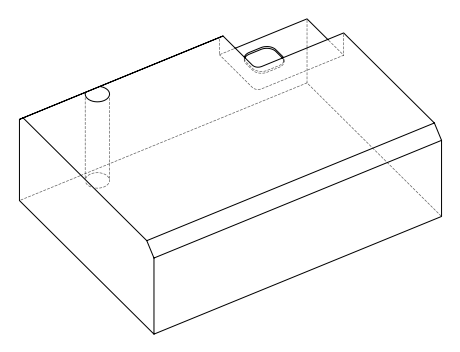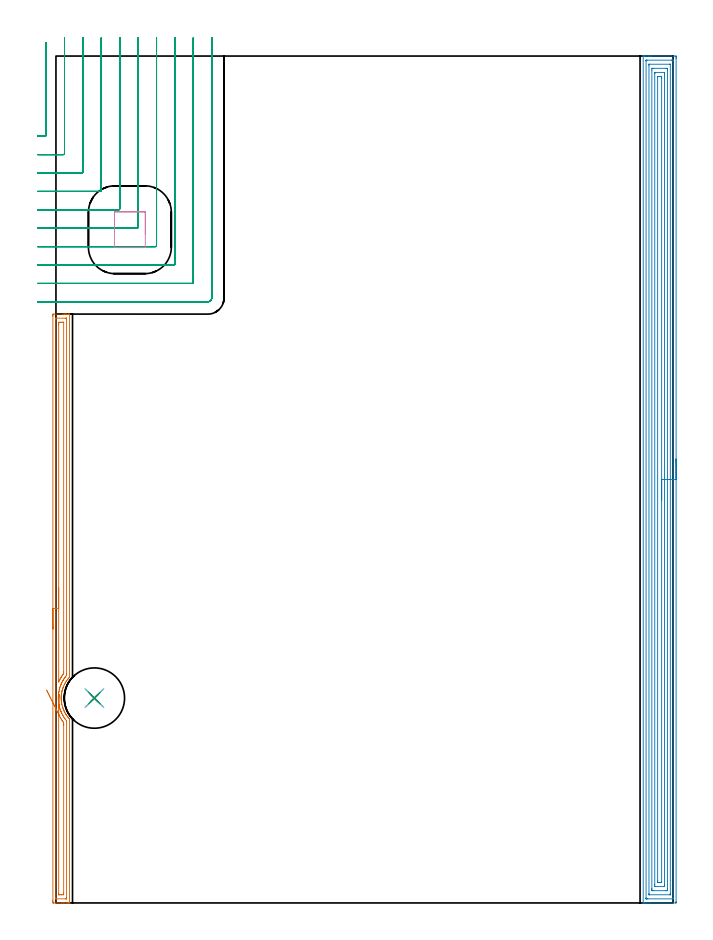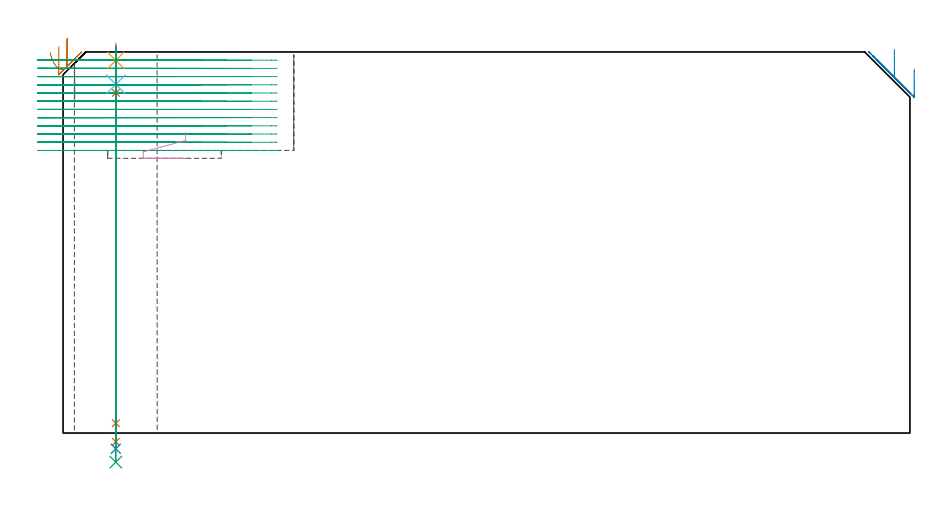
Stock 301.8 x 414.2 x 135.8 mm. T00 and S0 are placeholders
(PLAN: 9 operations, 7 tool changes, 64.8 min)
(1 AREA_MILL | FG_CHAMFER_SURFACE | UGT0205_001 | 7.18 min | 9616 mm3)
(2 AREA_MILL_1 | FG_CHAMFER_SURFACE_1 | UGT0205_001 | 20.18 min | 53668 mm3)
(3 MILL_CORNER_NOTCH_RECTANGULAR | CORNER_NOTCH_RECTANGULAR | NXT0201_011 | Follow Part, ap 3, ae 75% | 35.23 min | 363529 mm3)
(4 MILL_RECTANGULAR_POCKET | POCKET_RECTANGULAR_STRAIGHT | UGT0201_109 | Follow Part, ap 6.35, ae 75% | 0.28 min | 4447 mm3)
(5 SPOT_DRILL | STEP1HOLE | NXT0321_9005460120000 | 0.05 min | 172 mm3)
(6 DRILL_BLIND_HOLE_INTO_CENTER | STEP1HOLE | UGT0301_196 | 0.06 min | 392 mm3)
(7 GUN_DRILL_THROUGH_HOLE | STEP1HOLE | UGT0307_003 | 0.62 min | 4785 mm3)
(8 SPADE_DRILL_TO_ENLARGE_THROUGH_HOLE | STEP1HOLE | UGT0306_009 | 0.58 min | 31101 mm3)
(9 DRILL_TO_ENLARGE_THROUGH_HOLE | STEP1HOLE | UGT0301_394 | 0.59 min | 56207 mm3)
(TOOL UGT0205_001 | Chamfer Mill 20 x 3 x 45 deg. | D20 FL50 Z2)
(TOOL NXT0201_011 | ENDMILL 12mm [2P460-1200-NA 1630] | D12 FL38 Z6)
(TOOL UGT0201_109 | End Mill 25.4 mm | D25.4 FL25 Z2)
(TOOL NXT0321_9005460120000 | NC Spot Drill, 142deg, 12mm, Carbide, Uncoated | D12 PA142 FL30 Z2)
(TOOL UGT0301_196 | Twist Drill 7.7 mm | D7.7 PA118 FL73 Z2)
(TOOL UGT0307_003 | Gun Drill 7 mm | D7 PA130 FL24 Z1)
(TOOL UGT0306_009 | Spade Drill 18.5mm | D18.5 PA132 FL10 Z2)
(TOOL UGT0301_394 | Twist Drill 29.5 mm | D29.5 PA118 FL165 Z2)
(OP 1 AREA_MILL)
G17 G21 G94 G90
T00 M6
G54
G17 G0 G90 X-1.5 Y134. S1061 M3
G43 Z145.8 H0
Z137.7
G94 G1 Y134.038 Z136.828 F250.
Y134.152 Z135.964
Y134.341 Z135.112
Y134.603 Z134.28
Y134.937 Z133.474
Y135.34 Z132.7
Y135.808 Z131.964
Y136.34 Z131.272
Y136.929 Z130.629
Y137.572 Z130.04
Y138.264 Z129.509
Y139. Z129.04
Y139.774 Z128.637
Y140.58 Z128.303
Y141.412 Z128.041
Y142.263 Z127.852
Y143.128 Z127.738
Y144. Z127.7
Y287.001
X-1.499 Y287.382 Z127.701
X-1.495 Y287.889 Z127.703
X-1.492 Y287.991 Z127.706
X-0.992 Y288. Z128.205
X3.436 Z132.63
X3.982 Z133.178
X4.321 Z133.517
X4.867 Z134.063
X5.207 Z134.402
X5.886 Z135.085
X6.211 Z135.41
X6.576 Y287.992 Z135.767
X6.597 Y287.99 Z135.788
X6.6 Y287.828 Z135.8
Y110.499
X6.597 Y110.357 Z135.786
X6.574 Y110.325 Z135.769
X6.537 Y110.283 Z135.737
X6.488 Y110.229 Z135.688
X6.321 Y110.044 Z135.52
X6.092 Y109.781 Z135.29
X5.961 Y109.628 Z135.156
X5.797 Y109.425 Z134.996
X5.278 Y108.735 Z134.476
X4.931 Y108.227 Z134.129
X4.676 Y107.819 Z133.873
X4.418 Y107.373 Z133.616
X4.176 Y106.926 Z133.376
X4.169 Y106.911 Z133.368
X4.051 Y106.673 Z133.249
X3.771 Y106.057 Z132.967
X3.586 Y105.612 Z132.783
X3.416 Y105.164 Z132.615
X3.378 Y105.052 Z132.576
X3.291 Y104.798 Z132.488
X3.257 Y104.693 Z132.454
X3.171 Y104.43 Z132.369
X3.14 Y104.321 Z132.339
X3.127 Y104.272 Z132.325
X3.003 Y103.799 Z132.201
X2.969 Y103.658 Z132.168
X2.905 Y103.379 Z132.103
X2.821 Y102.928 Z132.019
X2.741 Y102.486 Z131.935
X2.738 Y102.459 Z131.931
X2.66 Y101.861 Z131.856
X2.627 Y101.593 Z131.82
X2.625 Y101.566 Z131.817
X2.586 Y101.147 Z131.784
X2.575 Y100.874 Z131.77
X2.569 Y100.701 Z131.759
Y100.673 Z131.758
X2.57 Y100.516 Z131.755
X2.569 Y100.044 Z131.754
X2.568 Y99.952 Z131.757
Y99.808
X2.57 Y99.779 Z131.758
X2.584 Y99.504 Z131.777
X2.617 Y98.915 Z131.811
X2.619 Y98.886 Z131.813
X2.631 Y98.746 Z131.829
X2.658 Y98.468 Z131.856
X2.722 Y98.022 Z131.916
X2.852 Y97.301 Z132.051
X2.885 Y97.129 Z132.081
X3.108 Y96.206 Z132.305
X3.14 Y96.085 Z132.338
X3.171 Y95.972 Z132.369
X3.195 Y95.9 Z132.392
X3.243 Y95.759 Z132.438
X3.344 Y95.451 Z132.541
X3.38 Y95.344 Z132.576
X3.542 Y94.896 Z132.741
X3.72 Y94.451 Z132.92
X3.883 Y94.087 Z133.08
X3.936 Y93.973 Z133.132
X4.05 Y93.725 Z133.25
X4.076 Y93.673 Z133.276
X4.133 Y93.558 Z133.333
X4.391 Y93.079 Z133.588
X4.578 Y92.747 Z133.777
X4.625 Y92.666 Z133.823
X4.776 Y92.417 Z133.973
X4.931 Y92.171 Z134.129
X5.2 Y91.773 Z134.399
X5.501 Y91.361 Z134.698
X5.811 Y90.956 Z135.009
X5.871 Y90.88 Z135.07
X6.091 Y90.623 Z135.291
X6.246 Y90.443 Z135.446
X6.535 Y90.121 Z135.734
X6.559 Y90.092 Z135.759
X6.595 Y90.042 Z135.79
X6.6 Y89.953 Z135.8
Y0.167
X6.605 Y0.01 Z135.795
X6.576 Y0.008 Z135.767
X6.211 Y0. Z135.41
X5.885 Z135.085
X5.207 Z134.401
X3.982 Z133.178
X3.436 Z132.63
X2.823 Z132.018
X-0.992 Y0.001 Z128.205
X-1.227 Y0.003 Z127.97
X-1.492 Y0.009 Z127.706
X-1.495 Y0.111 Z127.703
X-1.499 Y0.618 Z127.701
X-1.5 Y1.13 Z127.7
Y144.
X-0.086 Z129.114
Y285.595
X-0.084 Y285.813 Z129.116
X-0.082 Y285.922 Z129.118
X-0.079 Y285.974 Z129.121
X-0.072 Y285.99 Z129.128
X-0.023 Y285.992 Z129.177
X0.379 Y285.999 Z129.579
X4.806 Z134.006
X5.055 Y285.994 Z134.255
X5.167 Y285.99 Z134.367
X5.179 Y285.986 Z134.379
X5.181 Y285.968 Z134.381
X5.184 Y285.918 Z134.384
X5.185 Y285.818 Z134.385
X5.186 Y285.616 Z134.386
Y112.307
X5.185 Y111.415 Z134.385
X5.184 Y111.393 Z134.384
X5.179 Y111.342 Z134.379
X5.154 Y111.294 Z134.354
X4.831 Y110.878 Z134.031
X4.541 Y110.499 Z133.741
X4.447 Y110.373 Z133.647
X4.321 Y110.198 Z133.521
X3.915 Y109.606 Z133.115
X3.728 Y109.311 Z132.928
X3.436 Y108.833 Z132.636
X3.391 Y108.758 Z132.591
X3.366 Y108.713 Z132.566
X3.08 Y108.178 Z132.28
X2.899 Y107.819 Z132.099
X2.786 Y107.581 Z131.986
X2.55 Y107.067 Z131.75
X2.508 Y106.968 Z131.708
X2.491 Y106.926 Z131.691
X2.259 Y106.326 Z131.459
X2.149 Y106.033 Z131.349
X2.024 Y105.67 Z131.224
X1.852 Y105.139 Z131.052
X1.827 Y105.058 Z131.027
X1.809 Y104.994 Z131.009
X1.665 Y104.448 Z130.865
X1.627 Y104.284 Z130.827
X1.618 Y104.246 Z130.818
X1.477 Y103.541 Z130.677
X1.443 Y103.353 Z130.643
X1.345 Y102.781 Z130.545
X1.303 Y102.459 Z130.503
X1.244 Y101.99 Z130.444
X1.203 Y101.566 Z130.403
X1.176 Y101.166 Z130.376
X1.156 Y100.673 Z130.356
X1.154 Y100.294 Z130.354
X1.156 Y99.779 Z130.356
X1.174 Y99.381 Z130.374
X1.204 Y98.886 Z130.404
X1.241 Y98.42 Z130.441
X1.289 Y97.993 Z130.489
X1.382 Y97.385 Z130.582
X1.435 Y97.099 Z130.635
X1.597 Y96.274 Z130.797
X1.612 Y96.206 Z130.812
X1.665 Y95.989 Z130.865
X1.842 Y95.313 Z131.042
X1.916 Y95.059 Z131.116
X2.132 Y94.419 Z131.332
X2.41 Y93.667 Z131.61
X2.468 Y93.526 Z131.668
X2.55 Y93.331 Z131.75
X2.766 Y92.851 Z131.966
X2.807 Y92.762 Z132.007
X2.871 Y92.633 Z132.071
X3.215 Y91.962 Z132.415
X3.339 Y91.739 Z132.539
X3.436 Y91.573 Z132.636
X3.88 Y90.846 Z133.08
X4.321 Y90.206 Z133.521
X4.505 Y89.953 Z133.705
X5.179 Y89.087 Z134.379
X5.18 Y89.059 Z134.38
X5.186 Y88.187 Z134.386
Y2.405
X5.184 Y2.187 Z134.384
X5.182 Y2.078 Z134.382
X5.179 Y2.026 Z134.379
X5.172 Y2.01 Z134.372
X5.123 Y2.008 Z134.323
X4.721 Y2.001 Z133.921
X0.294 Z129.494
X0.045 Y2.005 Z129.245
X-0.067 Y2.01 Z129.133
X-0.079 Y2.014 Z129.121
X-0.081 Y2.032 Z129.119
X-0.084 Y2.082 Z129.116
X-0.085 Y2.182 Z129.115
X-0.086 Y2.384 Z129.114
Y144.
X1.328 Z130.528
X1.329 Y282.915 Z130.529
X1.33 Y283.253 Z130.53
X1.334 Y283.809 Z130.534
X1.335 Y283.969 Z130.535
X1.484 Y283.991 Z130.684
X1.665 Y283.995 Z130.865
X2.361 Y284. Z131.561
X2.55 Z131.75
X3.246 Z132.446
X3.436 Y283.999 Z132.636
X3.625 Y283.997 Z132.825
X3.751 Y283.992 Z132.951
X3.766 Y283.989 Z132.966
X3.768 Y283.984 Z132.968
X3.77 Y283.963 Z132.97
X3.771 Y283.922 Z132.971
Y283.809
Y113.18
X3.769 Y112.843 Z132.969
X3.764 Y112.286 Z132.964
X3.751 Y112.21 Z132.951
X3.711 Y112.15 Z132.911
X3.652 Y112.068 Z132.852
X3.436 Y111.772 Z132.636
X3.277 Y111.552 Z132.477
X3.166 Y111.393 Z132.366
X2.917 Y111.023 Z132.117
X2.578 Y110.499 Z131.778
X2.568 Y110.482 Z131.768
X2.55 Y110.452 Z131.75
X2.243 Y109.916 Z131.443
X2.071 Y109.606 Z131.271
X1.929 Y109.339 Z131.129
X1.665 Y108.818 Z130.865
X1.346 Y108.14 Z130.546
X1.333 Y108.13 Z130.533
X1.331 Y108.141 Z130.531
X1.33 Y108.157 Z130.53
X1.329 Y108.713 Z130.529
X1.328 Y108.897 Z130.528
Y144.
Y144.872 Z130.567
Y145.736 Z130.68
Y146.588 Z130.869
Y147.42 Z131.132
Y148.226 Z131.465
Y149. Z131.868
Y149.736 Z132.337
Y150.428 Z132.868
Y151.071 Z133.457
Y151.66 Z134.101
Y152.191 Z134.793
Y152.66 Z135.528
Y153.063 Z136.302
Y153.397 Z137.108
Y153.659 Z137.94
Y153.848 Z138.792
Y153.962 Z139.657
Y154. Z140.528
G0 Z145.8
X-4.557 Y104.08
Z135.593
G1 X-4.383 Y103.731 Z134.813
X-4.179 Y103.323 Z134.069
X-3.948 Y102.858 Z133.368
X-3.69 Y102.34 Z132.715
X-3.407 Y101.773 Z132.115
X-3.102 Y101.162 Z131.573
X-2.778 Y100.511 Z131.092
X-2.435 Y99.824 Z130.676
X-2.078 Y99.108 Z130.329
X-1.709 Y98.367 Z130.053
X-1.331 Y97.608 Z129.85
X-0.946 Y96.836 Z129.721
X-0.557 Y96.056 Z129.669
X-0.168 Y95.276 Z129.692
X0.219 Y94.5 Z129.792
X0.6 Y93.735 Z129.966
X0.973 Y92.987 Z130.215
X1.335 Y92.261 Z130.535
X1.445 Y92.04 Z130.645
X1.523 Y91.882 Z130.723
X1.59 Y91.739 Z130.79
X1.665 Y91.584 Z130.865
X2.047 Y90.846 Z131.247
X2.549 Y89.953 Z131.749
X2.896 Y89.409 Z132.096
X3.134 Y89.059 Z132.334
X3.436 Y88.627 Z132.636
X3.764 Y88.166 Z132.964
X3.768 Y87.83 Z132.968
X3.771 Y87.272 Z132.971
Y86.934
Y5.085
X3.77 Y4.747 Z132.97
X3.766 Y4.191 Z132.966
X3.765 Y4.031 Z132.965
X3.616 Y4.009 Z132.816
X3.436 Y4.005 Z132.636
X2.739 Y4. Z131.939
X2.55 Z131.75
X1.854 Z131.054
X1.665 Y4.001 Z130.865
X1.475 Y4.003 Z130.675
X1.349 Y4.008 Z130.549
X1.334 Y4.011 Z130.534
X1.332 Y4.015 Z130.532
X1.33 Y4.037 Z130.53
X1.328 Y4.53 Z130.528
X1.329 Y91.91 Z130.529
X1.331 Y92.076 Z130.531
X1.335 Y92.261 Z130.535
X1.353 Y93.131 Z130.591
X1.371 Y93.993 Z130.723
X1.389 Y94.841 Z130.93
X1.407 Y95.667 Z131.21
X1.424 Y96.465 Z131.561
X1.44 Y97.23 Z131.98
X1.455 Y97.956 Z132.464
X1.469 Y98.636 Z133.009
X1.483 Y99.267 Z133.612
X1.495 Y99.843 Z134.268
X1.505 Y100.359 Z134.971
X1.515 Y100.812 Z135.716
X1.523 Y101.198 Z136.498
X1.53 Y101.515 Z137.311
X1.535 Y101.76 Z138.148
X1.539 Y101.931 Z139.004
X1.541 Y102.026 Z139.871
Y102.046 Z140.743
G0 Z145.8
M5
M2
(OP 2 AREA_MILL_1)
G17 G21 G94 G90
T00 M6
G54
G17 G0 G90 X303.3 Y217.1 S1061 M3
G43 Z145.8 H0
Z129.7
G94 G1 Y217.062 Z128.828 F250.
Y216.948 Z127.964
Y216.759 Z127.112
Y216.497 Z126.28
Y216.163 Z125.474
Y215.76 Z124.7
Y215.291 Z123.964
Y214.76 Z123.272
Y214.171 Z122.629
Y213.528 Z122.04
Y212.836 Z121.509
Y212.1 Z121.04
Y211.326 Z120.637
Y210.52 Z120.303
Y209.688 Z120.041
Y208.836 Z119.852
Y207.972 Z119.738
Y207.1 Z119.7
Y0.625
X303.296 Y0.249 Z119.702
X303.292 Y0.01 Z119.706
X303.049 Y0. Z119.948
X290.376 Z132.619
X288.956 Z134.04
X288.604 Z134.391
X287.898 Z135.101
X287.612 Z135.388
X287.229 Z135.761
X287.203 Y0.009 Z135.788
X287.2 Y0.178 Z135.8
X287.201 Y414.021 Z135.799
X287.199 Y414.099 Z135.797
X287.205 Y414.191 Z135.785
X287.219 Y414.197 Z135.772
X287.229 Y414.2 Z135.761
X287.61 Z135.39
X287.898 Z135.101
X288.604 Z134.391
X289.843 Z133.154
X290.376 Z132.619
X290.995 Z132.
X302.163 Z120.834
X302.782 Y414.196 Z120.215
X303.292 Y414.191 Z119.706
X303.295 Y414.092 Z119.703
X303.299 Y413.575 Z119.701
X303.3 Y413.053 Z119.7
Y207.1
X301.886 Z121.114
Y2.423
X301.885 Y2.192 Z121.115
X301.883 Y2.081 Z121.117
X301.879 Y2.028 Z121.121
X301.877 Y2.01 Z121.123
X301.828 Y2.008 Z121.172
X301.418 Y2.001 Z121.582
X289.49 Y2. Z133.51
X289.012 Y2.001 Z133.988
X288.752 Y2.005 Z134.248
X288.636 Y2.01 Z134.364
X288.621 Y2.013 Z134.379
X288.619 Y2.031 Z134.381
X288.616 Y2.084 Z134.384
X288.615 Y2.19 Z134.385
X288.614 Y2.402 Z134.386
X288.615 Y411.776 Z134.385
X288.616 Y412.008 Z134.384
X288.618 Y412.118 Z134.382
X288.621 Y412.172 Z134.379
X288.623 Y412.19 Z134.377
X288.672 Y412.192 Z134.328
X289.082 Y412.199 Z133.918
X301.01 Y412.2 Z121.99
X301.488 Y412.199 Z121.512
X301.748 Y412.195 Z121.252
X301.865 Y412.19 Z121.135
X301.879 Y412.187 Z121.121
X301.881 Y412.168 Z121.119
X301.884 Y412.116 Z121.116
X301.885 Y412.01 Z121.115
X301.886 Y411.798 Z121.114
Y207.1
X300.471 Z122.529
Y4.744
X300.469 Y4.2 Z122.531
X300.466 Y4.026 Z122.534
X300.465 Y4.012 Z122.535
X300.441 Y4.008 Z122.559
X300.388 Y4.003 Z122.612
X300.322 Y4. Z122.678
X290.376 Y4.001 Z132.624
X290.178 Y4.004 Z132.822
X290.046 Y4.009 Z132.954
X290.034 Y4.012 Z132.966
X290.032 Y4.018 Z132.968
X290.03 Y4.041 Z132.97
X290.028 Y4.551 Z132.972
X290.029 Y409.456 Z132.971
X290.032 Y410. Z132.968
X290.035 Y410.173 Z132.965
X290.036 Y410.187 Z132.964
X290.059 Y410.192 Z132.941
X290.112 Y410.197 Z132.888
X290.178 Y410.199 Z132.822
X300.124 Z122.876
X300.322 Y410.196 Z122.678
X300.454 Y410.19 Z122.546
X300.466 Y410.188 Z122.534
X300.468 Y410.182 Z122.532
X300.47 Y410.159 Z122.53
X300.471 Y410.117 Z122.529
X300.472 Y410. Z122.528
X300.471 Y207.1 Z122.529
X299.057 Z123.943
Y6.882
X299.056 Y6.171 Z123.944
X299.053 Y6.069 Z123.947
X299.051 Y6.015 Z123.949
X299.007 Y6.01 Z123.993
X298.789 Y6.005 Z124.211
X298.352 Y6. Z124.648
X292.148 Z130.852
X291.708 Y6.004 Z131.292
X291.495 Y6.009 Z131.505
X291.449 Y6.012 Z131.551
X291.447 Y6.049 Z131.553
X291.445 Y6.112 Z131.555
X291.443 Y6.699 Z131.557
Y6.882
Y407.318
X291.445 Y408.028 Z131.555
X291.447 Y408.131 Z131.553
X291.45 Y408.184 Z131.55
X291.493 Y408.19 Z131.507
X291.711 Y408.195 Z131.289
X292.148 Y408.2 Z130.852
X298.352 Z124.648
X298.792 Y408.196 Z124.208
X299.005 Y408.191 Z123.995
X299.051 Y408.188 Z123.949
X299.053 Y408.151 Z123.947
X299.055 Y408.088 Z123.945
X299.057 Y407.5 Z123.943
Y407.318
Y207.1
X297.643 Z125.357
X297.642 Y8.669 Z125.358
X297.641 Y8.492 Z125.359
X297.636 Y8.311 Z125.364
X297.625 Y8.01 Z125.375
X297.465 Y8.006 Z125.535
X297.241 Y8.001 Z125.759
X292.94 Z130.06
X292.882 Y8.002 Z130.118
X292.867 Y8.005 Z130.133
X292.864 Y8.008 Z130.136
X292.861 Y8.03 Z130.139
X292.859 Y8.132 Z130.141
X292.857 Y8.848 Z130.143
X292.858 Y405.531 Z130.142
X292.86 Y405.707 Z130.14
X292.864 Y405.887 Z130.136
X292.875 Y406.19 Z130.125
X293.035 Y406.194 Z129.965
X293.259 Y406.199 Z129.741
X297.56 Z125.44
X297.618 Y406.198 Z125.382
X297.633 Y406.195 Z125.367
X297.636 Y406.192 Z125.364
X297.639 Y406.17 Z125.361
X297.641 Y406.068 Z125.359
X297.643 Y405.71 Z125.357
Y405.531
Y207.1
X296.229 Z126.771
X296.228 Y10.187 Z126.772
X296.227 Y10.052 Z126.773
X296.225 Y10.019 Z126.775
X296.223 Y10.011 Z126.777
X296.21 Y10.008 Z126.79
X296.144 Y10.002 Z126.856
X295.693 Y10. Z127.307
X295.26 Z127.74
X294.807 Y10.001 Z128.193
X294.37 Y10.004 Z128.63
X294.286 Y10.01 Z128.714
X294.278 Y10.096 Z128.722
X294.275 Y10.457 Z128.725
X294.272 Y10.997 Z128.728
Y404.013
X294.274 Y404.148 Z128.726
X294.276 Y404.18 Z128.724
X294.278 Y404.189 Z128.722
X294.29 Y404.192 Z128.71
X294.356 Y404.198 Z128.644
X294.807 Y404.2 Z128.193
X295.24 Z127.76
X295.693 Y404.199 Z127.307
X296.13 Y404.196 Z126.87
X296.214 Y404.19 Z126.786
X296.222 Y404.103 Z126.778
X296.225 Y403.743 Z126.775
X296.228 Y403.203 Z126.772
X296.229 Y207.1 Z126.771
Y206.228 Z126.809
Y205.363 Z126.923
Y204.512 Z127.112
Y203.68 Z127.374
Y202.874 Z127.708
Y202.1 Z128.111
Y201.364 Z128.58
Y200.672 Z129.111
Y200.029 Z129.7
Y199.44 Z130.343
Y198.908 Z131.035
Y198.44 Z131.771
Y198.037 Z132.545
Y197.703 Z133.351
Y197.441 Z134.183
Y197.252 Z135.035
Y197.138 Z135.9
Y197.1 Z136.771
G0 Z145.8
M5
M2
(OP 3 MILL_CORNER_NOTCH_RECTANGULAR)
G17 G21 G94 G90
T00 M6
G54
G17 G0 G90 X-9. Y374.999 S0 M3
G43 Z145.8 H1
Z132.875
G94 G1 X-6. Y375. F250.
X-5.394 F500.
G3 X-4.8 Y375.594 R0.6
G1 Y417.8
Y420.8 F250.
G0 Z145.8
X-9. Y365.999
Z132.875
G1 X-6. Y366.
X-5.394 F500.
X3.606
G3 X4.2 Y366.594 R0.6
G1 Y420.2
Y423.2 F250.
G0 Z145.8
X-9. Y356.999
Z132.875
G1 X-6. Y357.
X3.606 F500.
X12.605
G3 X13.2 Y357.595 R0.6
G1 Y420.2
Y423.2 F250.
G0 Z145.8
X-9. Y347.999
Z132.875
G1 X-6. Y348.
X12.605 F500.
X21.605
G3 X22.2 Y348.595 R0.6
G1 Y420.2
Y423.2 F250.
G0 Z145.8
X-9. Y338.999
Z132.875
G1 X-6. Y339.
X21.605 F500.
X30.605
G3 X31.2 Y339.595 R0.6
G1 Y420.2
Y423.2 F250.
G0 Z145.8
X-9. Y329.998
Z132.875
G1 X-6. Y330.
X30.605 F500.
X39.605
G3 X40.2 Y330.596 R0.6
G1 Y420.2
Y423.2 F250.
G0 Z145.8
X-9. Y320.998
Z132.875
G1 X-6. Y321.
X39.605 F500.
X48.604
G3 X49.2 Y321.596 R0.6
G1 Y420.2
Y423.2 F250.
G0 Z145.8
X-9. Y311.997
Z132.875
G1 X-6. Y312.
X48.604 F500.
X57.604
G3 X58.2 Y312.596 R0.6
G1 Y420.2
Y423.2 F250.
G0 Z145.8
X-9. Y302.993
Z132.875
G1 X-6. Y303.
X57.604 F500.
X66.604
G3 X67.2 Y303.596 R0.6
G1 Y420.2
Y423.2 F250.
G0 Z145.8
X-8.979 Y294.
Z132.875
G1 X-5.979
X74.3 F500.
G3 X76.2 Y295.9 R1.9
G1 Y420.2
Y423.2 F250.
G0 Z145.8
X-9. Y375.
Z129.95
G1 X-6.
X-5.394 F500.
G3 X-4.8 Y375.594 R0.6
G1 Y417.8
Y420.8 F250.
G0 Z145.8
X-9. Y366.
Z129.95
G1 X-6.
X3.606 F500.
G3 X4.2 Y366.594 R0.6
G1 Y420.2
Y423.2 F250.
G0 Z145.8
X-9. Y357.
Z129.95
G1 X-6.
X12.605 F500.
G3 X13.2 Y357.595 R0.6
G1 Y420.2
Y423.2 F250.
G0 Z145.8
X-9. Y348.
Z129.95
G1 X-6.
X21.605 F500.
G3 X22.2 Y348.595 R0.6
G1 Y420.2
Y423.2 F250.
G0 Z145.8
X-9. Y339.
Z129.95
G1 X-6.
X30.605 F500.
G3 X31.2 Y339.595 R0.6
G1 Y420.2
Y423.2 F250.
G0 Z145.8
X-9. Y330.
Z129.95
G1 X-6.
X39.605 F500.
G3 X40.2 Y330.595 R0.6
G1 Y420.2
Y423.2 F250.
G0 Z145.8
X-9. Y321.
Z129.95
G1 X-6.
X48.604 F500.
G3 X49.2 Y321.596 R0.6
G1 Y420.2
Y423.2 F250.
G0 Z145.8
X-9. Y312.
Z129.95
G1 X-6.
X57.604 F500.
G3 X58.2 Y312.596 R0.6
G1 Y420.2
Y423.2 F250.
G0 Z145.8
X-9. Y303.
Z129.95
G1 X-6.
X66.604 F500.
G3 X67.2 Y303.596 R0.6
G1 Y420.2
Y423.2 F250.
G0 Z145.8
X-9. Y294.
Z129.95
G1 X-6.
X74.3 F500.
G3 X76.2 Y295.9 R1.9
G1 Y420.2
Y423.2 F250.
G0 Z145.8
X-9. Y375.
Z127.025
G1 X-6.
X-5.394 F500.
G3 X-4.8 Y375.594 R0.6
G1 Y417.8
Y420.8 F250.
G0 Z145.8
X-9. Y366.
Z127.025
G1 X-6.
X3.606 F500.
G3 X4.2 Y366.594 R0.6
G1 Y420.2
Y423.2 F250.
G0 Z145.8
X-9. Y357.
Z127.025
G1 X-6.
X12.605 F500.
G3 X13.2 Y357.595 R0.6
G1 Y420.2
Y423.2 F250.
G0 Z145.8
X-9. Y348.
Z127.025
G1 X-6.
X21.605 F500.
G3 X22.2 Y348.595 R0.6
G1 Y420.2
Y423.2 F250.
G0 Z145.8
X-9. Y339.
Z127.025
G1 X-6.
X30.605 F500.
G3 X31.2 Y339.595 R0.6
G1 Y420.2
Y423.2 F250.
G0 Z145.8
X-9. Y330.
Z127.025
G1 X-6.
X39.605 F500.
G3 X40.2 Y330.595 R0.6
G1 Y420.2
Y423.2 F250.
G0 Z145.8
X-9. Y321.
Z127.025
G1 X-6.
X48.604 F500.
G3 X49.2 Y321.596 R0.6
G1 Y420.2
Y423.2 F250.
G0 Z145.8
X-9. Y312.
Z127.025
G1 X-6.
X57.604 F500.
G3 X58.2 Y312.596 R0.6
G1 Y420.2
Y423.2 F250.
G0 Z145.8
X-9. Y303.
Z127.025
G1 X-6.
X66.604 F500.
G3 X67.2 Y303.596 R0.6
G1 Y420.2
Y423.2 F250.
G0 Z145.8
X-9. Y294.
Z127.025
G1 X-6.
X74.3 F500.
G3 X76.2 Y295.9 R1.9
G1 Y420.2
Y423.2 F250.
G0 Z145.8
X-9. Y375.
Z124.1
G1 X-6.
X-5.394 F500.
G3 X-4.8 Y375.594 R0.6
G1 Y417.8
Y420.8 F250.
G0 Z145.8
X-9. Y366.
Z124.1
G1 X-6.
X3.606 F500.
G3 X4.2 Y366.594 R0.6
G1 Y420.2
Y423.2 F250.
G0 Z145.8
X-9. Y357.
Z124.1
G1 X-6.
X12.605 F500.
G3 X13.2 Y357.595 R0.6
G1 Y420.2
Y423.2 F250.
G0 Z145.8
X-9. Y348.
Z124.1
G1 X-6.
X21.605 F500.
G3 X22.2 Y348.595 R0.6
G1 Y420.2
Y423.2 F250.
G0 Z145.8
X-9. Y339.
Z124.1
G1 X-6.
X30.605 F500.
G3 X31.2 Y339.595 R0.6
G1 Y420.2
Y423.2 F250.
G0 Z145.8
X-9. Y330.
Z124.1
G1 X-6.
X39.605 F500.
G3 X40.2 Y330.595 R0.6
G1 Y420.2
Y423.2 F250.
G0 Z145.8
X-9. Y321.
Z124.1
G1 X-6.
X48.604 F500.
G3 X49.2 Y321.596 R0.6
G1 Y420.2
Y423.2 F250.
G0 Z145.8
X-9. Y312.
Z124.1
G1 X-6.
X57.604 F500.
G3 X58.2 Y312.596 R0.6
G1 Y420.2
Y423.2 F250.
G0 Z145.8
X-9. Y303.
Z124.1
G1 X-6.
X66.604 F500.
G3 X67.2 Y303.596 R0.6
G1 Y420.2
Y423.2 F250.
G0 Z145.8
X-9. Y294.
Z124.1
G1 X-6.
X74.3 F500.
G3 X76.2 Y295.9 R1.9
G1 Y420.2
Y423.2 F250.
G0 Z145.8
X-9. Y375.
Z121.175
G1 X-6.
X-5.394 F500.
G3 X-4.8 Y375.594 R0.6
G1 Y417.8
Y420.8 F250.
G0 Z145.8
X-9. Y366.
Z121.175
G1 X-6.
X3.606 F500.
G3 X4.2 Y366.594 R0.6
G1 Y420.2
Y423.2 F250.
G0 Z145.8
X-9. Y357.
Z121.175
G1 X-6.
X12.605 F500.
G3 X13.2 Y357.595 R0.6
G1 Y420.2
Y423.2 F250.
G0 Z145.8
X-9. Y348.
Z121.175
G1 X-6.
X21.605 F500.
G3 X22.2 Y348.595 R0.6
G1 Y420.2
Y423.2 F250.
G0 Z145.8
X-9. Y339.
Z121.175
G1 X-6.
X30.605 F500.
G3 X31.2 Y339.595 R0.6
G1 Y420.2
Y423.2 F250.
G0 Z145.8
X-9. Y330.
Z121.175
G1 X-6.
X39.605 F500.
G3 X40.2 Y330.595 R0.6
G1 Y420.2
Y423.2 F250.
G0 Z145.8
X-9. Y321.
Z121.175
G1 X-6.
X48.604 F500.
G3 X49.2 Y321.596 R0.6
G1 Y420.2
Y423.2 F250.
G0 Z145.8
X-9. Y312.
Z121.175
G1 X-6.
X57.604 F500.
G3 X58.2 Y312.596 R0.6
G1 Y420.2
Y423.2 F250.
G0 Z145.8
X-9. Y303.
Z121.175
G1 X-6.
X66.604 F500.
G3 X67.2 Y303.596 R0.6
G1 Y420.2
Y423.2 F250.
G0 Z145.8
X-9. Y294.
Z121.175
G1 X-6.
X74.3 F500.
G3 X76.2 Y295.9 R1.9
G1 Y420.2
Y423.2 F250.
G0 Z145.8
X-9. Y375.
Z118.25
G1 X-6.
X-5.394 F500.
G3 X-4.8 Y375.594 R0.6
G1 Y417.8
Y420.8 F250.
G0 Z145.8
X-9. Y366.
Z118.25
G1 X-6.
X3.606 F500.
G3 X4.2 Y366.594 R0.6
G1 Y420.2
Y423.2 F250.
G0 Z145.8
X-9. Y357.
Z118.25
G1 X-6.
X12.605 F500.
G3 X13.2 Y357.595 R0.6
G1 Y420.2
Y423.2 F250.
G0 Z145.8
X-9. Y348.
Z118.25
G1 X-6.
X21.605 F500.
G3 X22.2 Y348.595 R0.6
G1 Y420.2
Y423.2 F250.
G0 Z145.8
X-9. Y339.
Z118.25
G1 X-6.
X30.605 F500.
G3 X31.2 Y339.595 R0.6
G1 Y420.2
Y423.2 F250.
G0 Z145.8
X-9. Y330.
Z118.25
G1 X-6.
X39.605 F500.
G3 X40.2 Y330.595 R0.6
G1 Y420.2
Y423.2 F250.
G0 Z145.8
X-9. Y321.
Z118.25
G1 X-6.
X48.604 F500.
G3 X49.2 Y321.596 R0.6
G1 Y420.2
Y423.2 F250.
G0 Z145.8
X-9. Y312.
Z118.25
G1 X-6.
X57.604 F500.
G3 X58.2 Y312.596 R0.6
G1 Y420.2
Y423.2 F250.
G0 Z145.8
X-9. Y303.
Z118.25
G1 X-6.
X66.604 F500.
G3 X67.2 Y303.596 R0.6
G1 Y420.2
Y423.2 F250.
G0 Z145.8
X-9. Y294.
Z118.25
G1 X-6.
X74.3 F500.
G3 X76.2 Y295.9 R1.9
G1 Y420.2
Y423.2 F250.
G0 Z145.8
X-9. Y375.
Z115.325
G1 X-6.
X-5.394 F500.
G3 X-4.8 Y375.594 R0.6
G1 Y417.8
Y420.8 F250.
G0 Z145.8
X-9. Y366.
Z115.325
G1 X-6.
X3.606 F500.
G3 X4.2 Y366.594 R0.6
G1 Y420.2
Y423.2 F250.
G0 Z145.8
X-9. Y357.
Z115.325
G1 X-6.
X12.605 F500.
G3 X13.2 Y357.595 R0.6
G1 Y420.2
Y423.2 F250.
G0 Z145.8
X-9. Y348.
Z115.325
G1 X-6.
X21.605 F500.
G3 X22.2 Y348.595 R0.6
G1 Y420.2
Y423.2 F250.
G0 Z145.8
X-9. Y339.
Z115.325
G1 X-6.
X30.605 F500.
G3 X31.2 Y339.595 R0.6
G1 Y420.2
Y423.2 F250.
G0 Z145.8
X-9. Y330.
Z115.325
G1 X-6.
X39.605 F500.
G3 X40.2 Y330.595 R0.6
G1 Y420.2
Y423.2 F250.
G0 Z145.8
X-9. Y321.
Z115.325
G1 X-6.
X48.604 F500.
G3 X49.2 Y321.596 R0.6
G1 Y420.2
Y423.2 F250.
G0 Z145.8
X-9. Y312.
Z115.325
G1 X-6.
X57.604 F500.
G3 X58.2 Y312.596 R0.6
G1 Y420.2
Y423.2 F250.
G0 Z145.8
X-9. Y303.
Z115.325
G1 X-6.
X66.604 F500.
G3 X67.2 Y303.596 R0.6
G1 Y420.2
Y423.2 F250.
G0 Z145.8
X-9. Y294.
Z115.325
G1 X-6.
X74.3 F500.
G3 X76.2 Y295.9 R1.9
G1 Y420.2
Y423.2 F250.
G0 Z145.8
X-9. Y375.
Z112.4
G1 X-6.
X-5.394 F500.
G3 X-4.8 Y375.594 R0.6
G1 Y417.8
Y420.8 F250.
G0 Z145.8
X-9. Y366.
Z112.4
G1 X-6.
X3.606 F500.
G3 X4.2 Y366.594 R0.6
G1 Y420.2
Y423.2 F250.
G0 Z145.8
X-9. Y357.
Z112.4
G1 X-6.
X12.605 F500.
G3 X13.2 Y357.595 R0.6
G1 Y420.2
Y423.2 F250.
G0 Z145.8
X-9. Y348.
Z112.4
G1 X-6.
X21.605 F500.
G3 X22.2 Y348.595 R0.6
G1 Y420.2
Y423.2 F250.
G0 Z145.8
X-9. Y339.
Z112.4
G1 X-6.
X30.605 F500.
G3 X31.2 Y339.595 R0.6
G1 Y420.2
Y423.2 F250.
G0 Z145.8
X-9. Y330.
Z112.4
G1 X-6.
X39.605 F500.
G3 X40.2 Y330.595 R0.6
G1 Y420.2
Y423.2 F250.
G0 Z145.8
X-9. Y321.
Z112.4
G1 X-6.
X48.604 F500.
G3 X49.2 Y321.596 R0.6
G1 Y420.2
Y423.2 F250.
G0 Z145.8
X-9. Y312.
Z112.4
G1 X-6.
X57.604 F500.
G3 X58.2 Y312.596 R0.6
G1 Y420.2
Y423.2 F250.
G0 Z145.8
X-9. Y303.
Z112.4
G1 X-6.
X66.604 F500.
G3 X67.2 Y303.596 R0.6
G1 Y420.2
Y423.2 F250.
G0 Z145.8
X-9. Y294.
Z112.4
G1 X-6.
X74.3 F500.
G3 X76.2 Y295.9 R1.9
G1 Y420.2
Y423.2 F250.
G0 Z145.8
X-9. Y375.
Z109.475
G1 X-6.
X-5.394 F500.
G3 X-4.8 Y375.594 R0.6
G1 Y417.8
Y420.8 F250.
G0 Z145.8
X-9. Y366.
Z109.475
G1 X-6.
X3.606 F500.
G3 X4.2 Y366.594 R0.6
G1 Y420.2
Y423.2 F250.
G0 Z145.8
X-9. Y357.
Z109.475
G1 X-6.
X12.605 F500.
G3 X13.2 Y357.595 R0.6
G1 Y420.2
Y423.2 F250.
G0 Z145.8
X-9. Y348.
Z109.475
G1 X-6.
X21.605 F500.
G3 X22.2 Y348.595 R0.6
G1 Y420.2
Y423.2 F250.
G0 Z145.8
X-9. Y339.
Z109.475
G1 X-6.
X30.605 F500.
G3 X31.2 Y339.595 R0.6
G1 Y420.2
Y423.2 F250.
G0 Z145.8
X-9. Y330.
Z109.475
G1 X-6.
X39.605 F500.
G3 X40.2 Y330.595 R0.6
G1 Y420.2
Y423.2 F250.
G0 Z145.8
X-9. Y321.
Z109.475
G1 X-6.
X48.604 F500.
G3 X49.2 Y321.596 R0.6
G1 Y420.2
Y423.2 F250.
G0 Z145.8
X-9. Y312.
Z109.475
G1 X-6.
X57.604 F500.
G3 X58.2 Y312.596 R0.6
G1 Y420.2
Y423.2 F250.
G0 Z145.8
X-9. Y303.
Z109.475
G1 X-6.
X66.604 F500.
G3 X67.2 Y303.596 R0.6
G1 Y420.2
Y423.2 F250.
G0 Z145.8
X-9. Y294.
Z109.475
G1 X-6.
X74.3 F500.
G3 X76.2 Y295.9 R1.9
G1 Y420.2
Y423.2 F250.
G0 Z145.8
X-9. Y375.
Z106.55
G1 X-6.
X-5.394 F500.
G3 X-4.8 Y375.594 R0.6
G1 Y417.8
Y420.8 F250.
G0 Z145.8
X-9. Y366.
Z106.55
G1 X-6.
X3.606 F500.
G3 X4.2 Y366.594 R0.6
G1 Y420.2
Y423.2 F250.
G0 Z145.8
X-9. Y357.
Z106.55
G1 X-6.
X12.605 F500.
G3 X13.2 Y357.595 R0.6
G1 Y420.2
Y423.2 F250.
G0 Z145.8
X-9. Y348.
Z106.55
G1 X-6.
X21.605 F500.
G3 X22.2 Y348.595 R0.6
G1 Y420.2
Y423.2 F250.
G0 Z145.8
X-9. Y339.
Z106.55
G1 X-6.
X30.605 F500.
G3 X31.2 Y339.595 R0.6
G1 Y420.2
Y423.2 F250.
G0 Z145.8
X-9. Y330.
Z106.55
G1 X-6.
X39.605 F500.
G3 X40.2 Y330.595 R0.6
G1 Y420.2
Y423.2 F250.
G0 Z145.8
X-9. Y321.
Z106.55
G1 X-6.
X48.604 F500.
G3 X49.2 Y321.596 R0.6
G1 Y420.2
Y423.2 F250.
G0 Z145.8
X-9. Y312.
Z106.55
G1 X-6.
X57.604 F500.
G3 X58.2 Y312.596 R0.6
G1 Y420.2
Y423.2 F250.
G0 Z145.8
X-9. Y303.
Z106.55
G1 X-6.
X66.604 F500.
G3 X67.2 Y303.596 R0.6
G1 Y420.2
Y423.2 F250.
G0 Z145.8
X-9. Y294.
Z106.55
G1 X-6.
X74.3 F500.
G3 X76.2 Y295.9 R1.9
G1 Y420.2
Y423.2 F250.
G0 Z145.8
X-9. Y375.
Z103.625
G1 X-6.
X-5.394 F500.
G3 X-4.8 Y375.594 R0.6
G1 Y417.8
Y420.8 F250.
G0 Z145.8
X-9. Y366.
Z103.625
G1 X-6.
X3.606 F500.
G3 X4.2 Y366.594 R0.6
G1 Y420.2
Y423.2 F250.
G0 Z145.8
X-9. Y357.
Z103.625
G1 X-6.
X12.605 F500.
G3 X13.2 Y357.595 R0.6
G1 Y420.2
Y423.2 F250.
G0 Z145.8
X-9. Y348.
Z103.625
G1 X-6.
X21.605 F500.
G3 X22.2 Y348.595 R0.6
G1 Y420.2
Y423.2 F250.
G0 Z145.8
X-9. Y339.
Z103.625
G1 X-6.
X30.605 F500.
G3 X31.2 Y339.595 R0.6
G1 Y420.2
Y423.2 F250.
G0 Z145.8
X-9. Y330.
Z103.625
G1 X-6.
X39.605 F500.
G3 X40.2 Y330.595 R0.6
G1 Y420.2
Y423.2 F250.
G0 Z145.8
X-9. Y321.
Z103.625
G1 X-6.
X48.604 F500.
G3 X49.2 Y321.596 R0.6
G1 Y420.2
Y423.2 F250.
G0 Z145.8
X-9. Y312.
Z103.625
G1 X-6.
X57.604 F500.
G3 X58.2 Y312.596 R0.6
G1 Y420.2
Y423.2 F250.
G0 Z145.8
X-9. Y303.
Z103.625
G1 X-6.
X66.604 F500.
G3 X67.2 Y303.596 R0.6
G1 Y420.2
Y423.2 F250.
G0 Z145.8
X-9. Y294.
Z103.625
G1 X-6.
X74.3 F500.
G3 X76.2 Y295.9 R1.9
G1 Y420.2
Y423.2 F250.
G0 Z145.8
X-9. Y375.
Z100.7
G1 X-6.
X-5.394 F500.
G3 X-4.8 Y375.594 R0.6
G1 Y417.8
Y420.8 F250.
G0 Z145.8
X-9. Y366.
Z100.7
G1 X-6.
X3.606 F500.
G3 X4.2 Y366.594 R0.6
G1 Y420.2
Y423.2 F250.
G0 Z145.8
X-9. Y357.
Z100.7
G1 X-6.
X12.605 F500.
G3 X13.2 Y357.595 R0.6
G1 Y420.2
Y423.2 F250.
G0 Z145.8
X-9. Y348.
Z100.7
G1 X-6.
X21.605 F500.
G3 X22.2 Y348.595 R0.6
G1 Y420.2
Y423.2 F250.
G0 Z145.8
X-9. Y339.
Z100.7
G1 X-6.
X30.605 F500.
G3 X31.2 Y339.595 R0.6
G1 Y420.2
Y423.2 F250.
G0 Z145.8
X-9. Y330.
Z100.7
G1 X-6.
X39.605 F500.
G3 X40.2 Y330.595 R0.6
G1 Y420.2
Y423.2 F250.
G0 Z145.8
X-9. Y321.
Z100.7
G1 X-6.
X48.604 F500.
G3 X49.2 Y321.596 R0.6
G1 Y420.2
Y423.2 F250.
G0 Z145.8
X-9. Y312.
Z100.7
G1 X-6.
X57.604 F500.
G3 X58.2 Y312.596 R0.6
G1 Y420.2
Y423.2 F250.
G0 Z145.8
X-9. Y303.
Z100.7
G1 X-6.
X66.604 F500.
G3 X67.2 Y303.596 R0.6
G1 Y420.2
Y423.2 F250.
G0 Z145.8
X-9. Y294.
Z100.7
G1 X-6.
X74.3 F500.
G3 X76.2 Y295.9 R1.9
G1 Y420.2
Y423.2 F250.
G0 Z145.8
M5
M2
(OP 4 MILL_RECTANGULAR_POCKET)
G17 G21 G94 G90
T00 M6
G54
G17 G0 G90 X43.7 Y326.916 S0 M3
G43 Z145.8 H0
Z107.217
G94 G1 Y337.845 Z104.288 F250.
X43.645 Y337.945 Z104.258
X43.545 Y338. Z104.227
X28.755 Z100.264
X28.655 Y337.945 Z100.234
X28.6 Y337.845 Z100.203
Y337.8 Z100.191
Y329.25 Z97.9
Y320.7 F500.
G3 X28.8 Y320.5 R0.2
G1 X43.5
G3 X43.7 Y320.7 R0.2
G1 Y337.8
G3 X43.5 Y338. R0.2
G1 X28.8
G3 X28.6 Y337.8 R0.2
G1 Y329.25
Y328.25
G0 Z145.8
M5
M2
(OP 5 SPOT_DRILL)
G17 G21 G94 G90
T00 M6
G54
G17 G0 G90 X18.8 Y100.2 S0 M3
G43 Z145.8 H0
G94 G81 G98 Z132.8 F250. R138.8
G80
M5
M2
(OP 6 DRILL_BLIND_HOLE_INTO_CENTER)
G17 G21 G94 G90
T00 M6
G54
G17 G0 G90 X18.8 Y100.2 S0 M3
G43 Z145.8 H0
G94 G81 G98 Z124.25 F250. R137.8
G80
M5
M2
(OP 7 GUN_DRILL_THROUGH_HOLE)
G17 G21 G94 G90
T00 M6
G54
G17 G0 G90 X18.8 Y100.2 M8
G43 Z145.8 H0
Z133.433
S716 M3
G94 G1 Z121.221 F125. M26
G4 X.084
Z3.5 F250.
G4 X.084
Z-3.132 F125.
G4 X.084
M5
M9
G0 Z133.433
Z145.8
M2
(OP 8 SPADE_DRILL_TO_ENLARGE_THROUGH_HOLE)
G17 G21 G94 G90
T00 M6
G54
G17 G0 G90 X18.8 Y100.2 S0 M3
G43 Z145.8 H0
G94 G73 G98 Z-5.618 F250. Q17.677 R137.8
G80
M5
M2
(OP 9 DRILL_TO_ENLARGE_THROUGH_HOLE)
G17 G21 G94 G90
T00 M6
G54
G17 G0 G90 X18.8 Y100.2 S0 M3
G43 Z145.8 H0
G94 G73 G98 Z-10.363 F250. Q29.233 R137.8
G80
M5
M2
